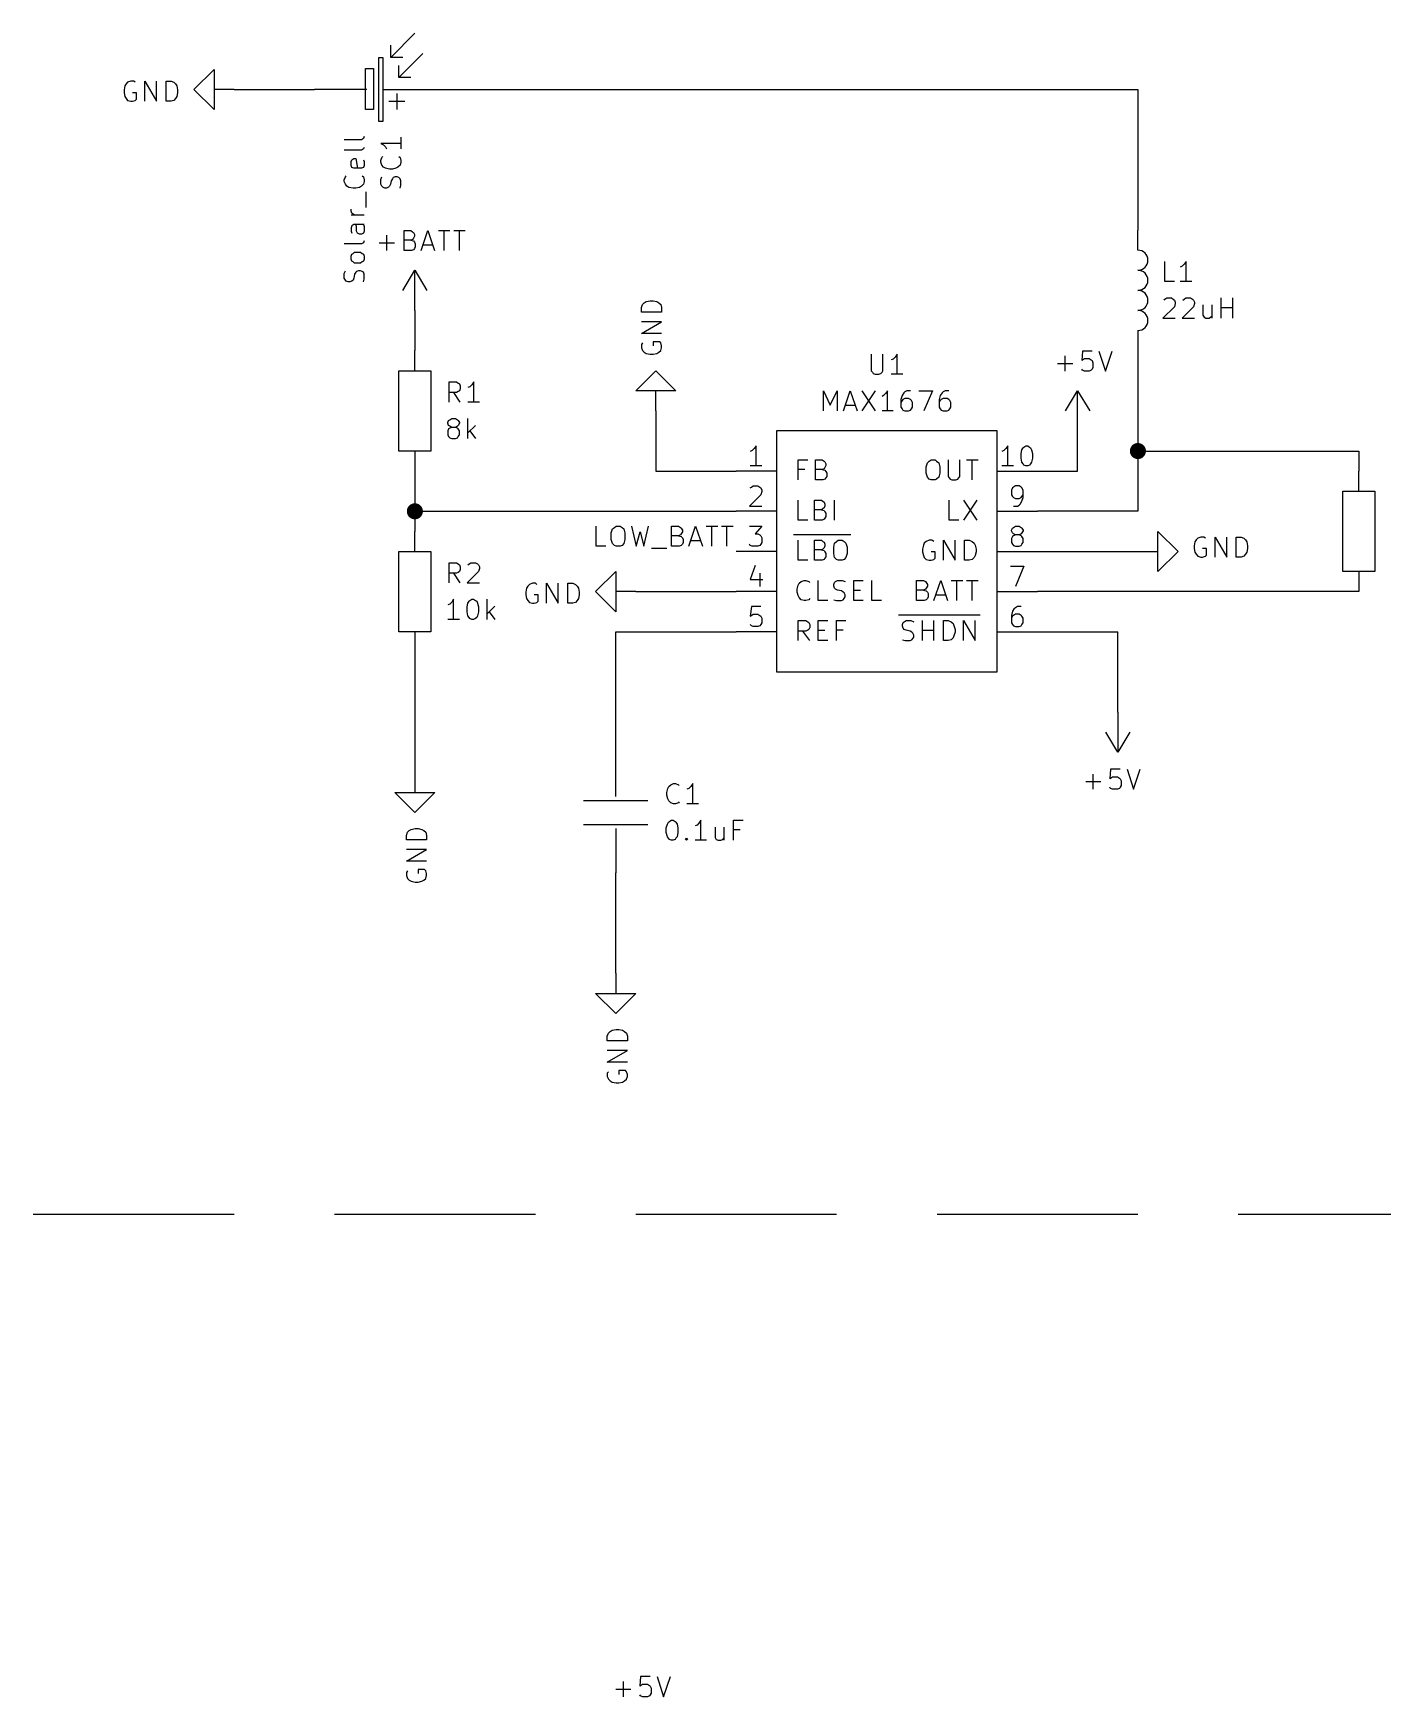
# Model space of a CAD drawing. Extents: x 0.5 to 16.1, y -11.2 to -0.6.
# Drawn here: x 0.5 to 3.859, y -4.851 to -0.71 of the extents above; entities that cross this region are included whole.
import ezdxf

# ---------------------------------------------------------------- set-up
doc = ezdxf.new("R2010")
doc.units = 0
doc.header["$MEASUREMENT"] = 0
doc.linetypes.add('DASHED', pattern=[0.75, 0.5, -0.25])
for name, color, linetype in [('BLACK', 7, 'CONTINUOUS'), ('BLUE3', 171, 'CONTINUOUS'), ('CYAN2', 4, 'CONTINUOUS'), ('GREEN2', 3, 'CONTINUOUS'), ('LYELLOW', 51, 'CONTINUOUS'), ('RED2', 1, 'CONTINUOUS')]:
    doc.layers.add(name, color=color, linetype=linetype)

msp = doc.modelspace()

# ---------------------------------------------------------------- linework, layer by layer
at = {"layer": 'BLACK', "linetype": 'CONTINUOUS'}
for p, q in [((1.901, -1.987), (1.901, -1.937)), ((1.939, -1.954), (1.942, -1.944)), ((1.942, -1.944), (1.947, -1.94)), ((1.947, -1.94), (1.951, -1.937)), ((1.951, -1.937), (1.961, -1.937)), ((1.961, -1.937), (1.966, -1.94)), ((1.966, -1.94), (1.97, -1.944)), ((1.97, -1.944), (1.973, -1.954)), ((1.989, -1.937), (2.001, -1.987)), ((2.02, -1.987), (2.032, -1.937)), ((2.089, -1.987), (2.089, -1.937)), ((2.089, -1.937), (2.106, -1.937)), ((2.106, -1.937), (2.111, -1.94)), ((2.111, -1.94), (2.113, -1.942)), ((2.113, -1.942), (2.116, -1.947)), ((2.132, -1.987), (2.149, -1.937)), ((2.149, -1.937), (2.166, -1.987)), ((2.175, -1.937), (2.204, -1.937)), ((2.189, -1.987), (2.189, -1.937)), ((2.213, -1.937), (2.242, -1.937)), ((2.227, -1.987), (2.227, -1.937)), ((1.925, -1.987), (1.901, -1.987)), ((1.939, -1.97), (1.939, -1.954)), ((1.942, -1.98), (1.939, -1.97)), ((1.947, -1.985), (1.942, -1.98)), ((1.951, -1.987), (1.947, -1.985)), ((1.961, -1.987), (1.951, -1.987)), ((1.966, -1.985), (1.961, -1.987)), ((1.97, -1.98), (1.966, -1.985)), ((1.973, -1.97), (1.97, -1.98)), ((1.973, -1.954), (1.973, -1.97)), ((2.001, -1.987), (2.011, -1.951)), ((2.011, -1.951), (2.02, -1.987)), ((2.106, -1.961), (2.089, -1.961)), ((2.108, -1.987), (2.089, -1.987)), ((2.111, -1.959), (2.106, -1.961)), ((2.106, -1.961), (2.113, -1.963)), ((2.113, -1.985), (2.108, -1.987)), ((2.113, -1.956), (2.111, -1.959)), ((2.116, -1.951), (2.113, -1.956)), ((2.113, -1.963), (2.116, -1.966)), ((2.116, -1.982), (2.113, -1.985)), ((2.116, -1.947), (2.116, -1.951)), ((2.116, -1.966), (2.118, -1.97)), ((2.118, -1.978), (2.116, -1.982)), ((2.118, -1.97), (2.118, -1.978)), ((2.137, -1.973), (2.161, -1.973)), ((2.039, -1.992), (2.077, -1.992))]:
    msp.add_line(p, q, dxfattribs=at)
at = {"layer": 'BLUE3', "linetype": 'DASHED'}
msp.add_line((0.5, -3.65), (5.35, -3.65), dxfattribs=at)
at = {"layer": 'CYAN2', "linetype": 'CONTINUOUS'}
for p, q in [((0.728, -0.841), (0.726, -0.851)), ((0.726, -0.851), (0.726, -0.858)), ((0.726, -0.858), (0.728, -0.867)), ((0.731, -0.836), (0.728, -0.841)), ((0.728, -0.867), (0.731, -0.872)), ((0.735, -0.832), (0.731, -0.836)), ((0.743, -0.829), (0.735, -0.832)), ((0.75, -0.829), (0.743, -0.829)), ((0.757, -0.858), (0.747, -0.858)), ((0.754, -0.832), (0.75, -0.829)), ((0.757, -0.874), (0.757, -0.858)), ((0.778, -0.879), (0.778, -0.829)), ((0.778, -0.829), (0.807, -0.879)), ((0.807, -0.879), (0.807, -0.829)), ((0.831, -0.879), (0.831, -0.829)), ((0.831, -0.829), (0.843, -0.829)), ((0.843, -0.829), (0.85, -0.832)), ((0.85, -0.832), (0.854, -0.836)), ((0.854, -0.836), (0.857, -0.841)), ((0.857, -0.867), (0.854, -0.872)), ((0.857, -0.841), (0.859, -0.851)), ((0.859, -0.858), (0.857, -0.867)), ((0.859, -0.851), (0.859, -0.858)), ((0.731, -0.872), (0.735, -0.877)), ((0.735, -0.877), (0.743, -0.879)), ((0.743, -0.879), (0.747, -0.879)), ((0.747, -0.879), (0.754, -0.877)), ((0.754, -0.877), (0.757, -0.874)), ((0.843, -0.879), (0.831, -0.879)), ((0.85, -0.877), (0.843, -0.879)), ((0.854, -0.872), (0.85, -0.877)), ((1.317, -0.975), (1.274, -0.975)), ((1.322, -0.972), (1.317, -0.975)), ((1.324, -0.967), (1.322, -0.972)), ((1.415, -0.984), (1.365, -0.984)), ((1.365, -0.984), (1.372, -0.988)), ((1.372, -0.988), (1.377, -0.993)), ((1.377, -0.993), (1.379, -0.998)), ((1.415, -0.969), (1.415, -0.998)), ((1.317, -1.001), (1.274, -1.001)), ((1.291, -1.029), (1.293, -1.025)), ((1.291, -1.039), (1.291, -1.029)), ((1.293, -1.025), (1.298, -1.022)), ((1.298, -1.022), (1.303, -1.022)), ((1.303, -1.022), (1.307, -1.046)), ((1.322, -0.998), (1.317, -1.001)), ((1.324, -0.994), (1.322, -0.998)), ((1.322, -1.025), (1.324, -1.029)), ((1.324, -1.029), (1.324, -1.039)), ((1.365, -1.027), (1.368, -1.019)), ((1.365, -1.031), (1.365, -1.027)), ((1.368, -1.038), (1.365, -1.031)), ((1.368, -1.019), (1.37, -1.017)), ((1.41, -1.017), (1.413, -1.019)), ((1.413, -1.019), (1.415, -1.027)), ((1.415, -1.031), (1.413, -1.038)), ((1.415, -1.027), (1.415, -1.031)), ((1.274, -1.075), (1.277, -1.067)), ((1.274, -1.079), (1.274, -1.075)), ((1.277, -1.067), (1.279, -1.065)), ((1.293, -1.044), (1.291, -1.039)), ((1.298, -1.046), (1.293, -1.044)), ((1.317, -1.046), (1.298, -1.046)), ((1.322, -1.044), (1.317, -1.046)), ((1.319, -1.065), (1.322, -1.067)), ((1.324, -1.039), (1.322, -1.044)), ((1.322, -1.067), (1.324, -1.075)), ((1.324, -1.075), (1.324, -1.079)), ((1.365, -1.074), (1.368, -1.067)), ((1.365, -1.086), (1.365, -1.074)), ((1.372, -1.043), (1.368, -1.038)), ((1.377, -1.046), (1.372, -1.043)), ((1.387, -1.048), (1.377, -1.046)), ((1.394, -1.048), (1.387, -1.048)), ((1.394, -1.072), (1.391, -1.077)), ((1.403, -1.046), (1.394, -1.048)), ((1.396, -1.069), (1.394, -1.072)), ((1.401, -1.067), (1.396, -1.069)), ((1.406, -1.067), (1.401, -1.067)), ((1.408, -1.043), (1.403, -1.046)), ((1.41, -1.069), (1.406, -1.067)), ((1.413, -1.038), (1.408, -1.043)), ((1.413, -1.072), (1.41, -1.069)), ((1.415, -1.077), (1.413, -1.072)), ((1.277, -1.086), (1.274, -1.079)), ((1.281, -1.091), (1.277, -1.086)), ((1.286, -1.094), (1.281, -1.091)), ((1.296, -1.096), (1.286, -1.094)), ((1.303, -1.096), (1.296, -1.096)), ((1.312, -1.094), (1.303, -1.096)), ((1.317, -1.091), (1.312, -1.094)), ((1.322, -1.086), (1.317, -1.091)), ((1.324, -1.079), (1.322, -1.086)), ((1.329, -1.144), (1.329, -1.105)), ((1.368, -1.091), (1.365, -1.086)), ((1.37, -1.093), (1.368, -1.091)), ((1.375, -1.096), (1.37, -1.093)), ((1.379, -1.096), (1.375, -1.096)), ((1.384, -1.093), (1.379, -1.096)), ((1.387, -1.091), (1.384, -1.093)), ((1.389, -1.086), (1.387, -1.091)), ((1.391, -1.077), (1.389, -1.086)), ((1.413, -1.096), (1.415, -1.088)), ((1.415, -1.088), (1.415, -1.077)), ((1.291, -1.153), (1.291, -1.148)), ((1.293, -1.158), (1.291, -1.153)), ((1.296, -1.16), (1.293, -1.158)), ((1.324, -1.163), (1.291, -1.163)), ((1.293, -1.189), (1.291, -1.194)), ((1.291, -1.194), (1.291, -1.203)), ((1.298, -1.186), (1.293, -1.189)), ((1.3, -1.163), (1.296, -1.16)), ((1.324, -1.186), (1.298, -1.186)), ((1.305, -1.191), (1.303, -1.186)), ((1.305, -1.203), (1.305, -1.191)), ((1.322, -1.186), (1.324, -1.191)), ((1.324, -1.191), (1.324, -1.203)), ((1.317, -1.234), (1.274, -1.234)), ((1.291, -1.203), (1.293, -1.208)), ((1.307, -1.208), (1.305, -1.203)), ((1.312, -1.21), (1.307, -1.208)), ((1.317, -1.21), (1.312, -1.21)), ((1.322, -1.208), (1.317, -1.21)), ((1.322, -1.232), (1.317, -1.234)), ((1.324, -1.203), (1.322, -1.208)), ((1.324, -1.227), (1.322, -1.232)), ((1.361, -1.232), (1.399, -1.232)), ((1.38, -1.251), (1.38, -1.213)), ((1.423, -1.251), (1.423, -1.201)), ((1.423, -1.201), (1.44, -1.201)), ((1.44, -1.225), (1.423, -1.225)), ((1.44, -1.201), (1.444, -1.204)), ((1.444, -1.223), (1.44, -1.225)), ((1.44, -1.225), (1.447, -1.227)), ((1.444, -1.204), (1.447, -1.206)), ((1.447, -1.22), (1.444, -1.223)), ((1.447, -1.206), (1.449, -1.211)), ((1.449, -1.215), (1.447, -1.22)), ((1.447, -1.227), (1.449, -1.23)), ((1.449, -1.211), (1.449, -1.215)), ((1.449, -1.23), (1.451, -1.234)), ((1.451, -1.242), (1.449, -1.246)), ((1.451, -1.234), (1.451, -1.242)), ((1.466, -1.251), (1.482, -1.201)), ((1.47, -1.237), (1.494, -1.237)), ((1.482, -1.201), (1.499, -1.251)), ((1.509, -1.201), (1.537, -1.201)), ((1.523, -1.251), (1.523, -1.201)), ((1.547, -1.201), (1.575, -1.201)), ((1.561, -1.251), (1.561, -1.201)), ((1.291, -1.265), (1.293, -1.26)), ((1.291, -1.272), (1.291, -1.265)), ((1.293, -1.277), (1.291, -1.272)), ((1.293, -1.26), (1.296, -1.258)), ((1.296, -1.279), (1.293, -1.277)), ((1.296, -1.258), (1.3, -1.255)), ((1.3, -1.282), (1.296, -1.279)), ((1.3, -1.255), (1.315, -1.255)), ((1.315, -1.282), (1.3, -1.282)), ((1.315, -1.255), (1.319, -1.258)), ((1.319, -1.279), (1.315, -1.282)), ((1.319, -1.258), (1.322, -1.26)), ((1.322, -1.277), (1.319, -1.279)), ((1.322, -1.26), (1.324, -1.265)), ((1.324, -1.272), (1.322, -1.277)), ((1.324, -1.265), (1.324, -1.272)), ((1.442, -1.251), (1.423, -1.251)), ((1.447, -1.249), (1.442, -1.251)), ((1.449, -1.246), (1.447, -1.249)), ((3.317, -1.328), (3.317, -1.278)), ((3.37, -1.278), (3.365, -1.285)), ((3.37, -1.328), (3.37, -1.278)), ((1.274, -1.308), (1.277, -1.301)), ((1.274, -1.32), (1.274, -1.308)), ((1.277, -1.325), (1.274, -1.32)), ((1.279, -1.327), (1.277, -1.325)), ((1.296, -1.325), (1.293, -1.327)), ((1.298, -1.32), (1.296, -1.325)), ((1.3, -1.31), (1.298, -1.32)), ((1.303, -1.305), (1.3, -1.31)), ((1.305, -1.303), (1.303, -1.305)), ((1.31, -1.301), (1.305, -1.303)), ((1.315, -1.301), (1.31, -1.301)), ((1.319, -1.303), (1.315, -1.301)), ((1.322, -1.305), (1.319, -1.303)), ((1.324, -1.31), (1.322, -1.305)), ((1.322, -1.329), (1.324, -1.322)), ((1.324, -1.322), (1.324, -1.31)), ((3.36, -1.29), (3.355, -1.292)), ((3.365, -1.285), (3.36, -1.29)), ((1.284, -1.329), (1.279, -1.327)), ((1.288, -1.329), (1.284, -1.329)), ((1.293, -1.327), (1.288, -1.329)), ((3.341, -1.328), (3.317, -1.328)), ((3.384, -1.328), (3.355, -1.328)), ((2.014, -1.393), (2.017, -1.385)), ((2.014, -1.404), (2.014, -1.393)), ((2.064, -1.404), (2.014, -1.404)), ((2.017, -1.385), (2.021, -1.381)), ((2.021, -1.381), (2.026, -1.378)), ((2.026, -1.378), (2.036, -1.376)), ((2.036, -1.376), (2.043, -1.376)), ((2.043, -1.376), (2.052, -1.378)), ((2.052, -1.378), (2.057, -1.381)), ((2.057, -1.381), (2.062, -1.385)), ((2.062, -1.385), (2.064, -1.393)), ((2.064, -1.393), (2.064, -1.404)), ((3.341, -1.391), (3.312, -1.419)), ((3.315, -1.374), (3.317, -1.372)), ((3.317, -1.372), (3.322, -1.369)), ((3.322, -1.369), (3.334, -1.369)), ((3.334, -1.369), (3.338, -1.372)), ((3.338, -1.372), (3.341, -1.374)), ((3.341, -1.374), (3.343, -1.379)), ((3.343, -1.383), (3.341, -1.391)), ((3.343, -1.379), (3.343, -1.383)), ((3.388, -1.391), (3.36, -1.419)), ((3.362, -1.374), (3.365, -1.372)), ((3.365, -1.372), (3.369, -1.369)), ((3.369, -1.369), (3.381, -1.369)), ((3.381, -1.369), (3.386, -1.372)), ((3.386, -1.372), (3.388, -1.374)), ((3.388, -1.374), (3.391, -1.379)), ((3.391, -1.383), (3.388, -1.391)), ((3.391, -1.379), (3.391, -1.383)), ((3.412, -1.386), (3.412, -1.412)), ((3.434, -1.386), (3.434, -1.419)), ((3.457, -1.419), (3.457, -1.369)), ((3.457, -1.393), (3.486, -1.393)), ((3.486, -1.419), (3.486, -1.369)), ((2.014, -1.457), (2.064, -1.428)), ((2.064, -1.428), (2.014, -1.428)), ((3.312, -1.419), (3.343, -1.419)), ((3.36, -1.419), (3.391, -1.419)), ((3.412, -1.412), (3.415, -1.417)), ((3.415, -1.417), (3.419, -1.419)), ((3.419, -1.419), (3.427, -1.419)), ((3.427, -1.419), (3.431, -1.417)), ((3.431, -1.417), (3.434, -1.414)), ((2.064, -1.457), (2.014, -1.457)), ((2.017, -1.481), (2.014, -1.485)), ((2.014, -1.485), (2.014, -1.493)), ((2.059, -1.478), (2.043, -1.478)), ((2.043, -1.478), (2.043, -1.488)), ((2.062, -1.481), (2.059, -1.478)), ((2.064, -1.488), (2.062, -1.481)), ((2.064, -1.493), (2.064, -1.488)), ((2.014, -1.493), (2.017, -1.5)), ((2.017, -1.5), (2.021, -1.504)), ((2.021, -1.504), (2.026, -1.507)), ((2.026, -1.507), (2.036, -1.509)), ((2.036, -1.509), (2.043, -1.509)), ((2.043, -1.509), (2.052, -1.507)), ((2.052, -1.507), (2.057, -1.504)), ((2.057, -1.504), (2.062, -1.5)), ((2.062, -1.5), (2.064, -1.493)), ((2.586, -1.509), (2.586, -1.55)), ((2.615, -1.55), (2.615, -1.509)), ((2.641, -1.521), (2.636, -1.523)), ((2.646, -1.516), (2.641, -1.521)), ((2.651, -1.509), (2.646, -1.516)), ((2.651, -1.559), (2.651, -1.509)), ((3.05, -1.532), (3.088, -1.532)), ((3.069, -1.551), (3.069, -1.513)), ((3.112, -1.501), (3.11, -1.525)), ((3.11, -1.525), (3.112, -1.523)), ((3.136, -1.501), (3.112, -1.501)), ((3.112, -1.523), (3.117, -1.52)), ((3.117, -1.52), (3.129, -1.52)), ((3.129, -1.52), (3.134, -1.523)), ((3.134, -1.523), (3.136, -1.525)), ((3.136, -1.525), (3.138, -1.53)), ((3.138, -1.53), (3.138, -1.542)), ((3.153, -1.501), (3.169, -1.551)), ((3.169, -1.551), (3.186, -1.501)), ((2.586, -1.55), (2.589, -1.554)), ((2.589, -1.554), (2.591, -1.557)), ((2.591, -1.557), (2.596, -1.559)), ((2.596, -1.559), (2.605, -1.559)), ((2.605, -1.559), (2.61, -1.557)), ((2.61, -1.557), (2.613, -1.554)), ((2.613, -1.554), (2.615, -1.55)), ((2.665, -1.559), (2.636, -1.559)), ((3.112, -1.549), (3.11, -1.546)), ((3.117, -1.551), (3.112, -1.549)), ((3.129, -1.551), (3.117, -1.551)), ((3.134, -1.549), (3.129, -1.551)), ((3.136, -1.546), (3.134, -1.549)), ((3.138, -1.542), (3.136, -1.546)), ((1.535, -1.628), (1.535, -1.578)), ((1.535, -1.578), (1.554, -1.578)), ((1.554, -1.604), (1.535, -1.604)), ((1.563, -1.628), (1.547, -1.604)), ((1.554, -1.578), (1.558, -1.581)), ((1.558, -1.602), (1.554, -1.604)), ((1.558, -1.581), (1.561, -1.583)), ((1.561, -1.6), (1.558, -1.602)), ((1.561, -1.583), (1.563, -1.588)), ((1.563, -1.595), (1.561, -1.6)), ((1.563, -1.588), (1.563, -1.595)), ((1.587, -1.59), (1.582, -1.592)), ((1.592, -1.585), (1.587, -1.59)), ((1.597, -1.578), (1.592, -1.585)), ((1.597, -1.628), (1.597, -1.578)), ((2.467, -1.65), (2.467, -1.6)), ((2.467, -1.6), (2.484, -1.636)), ((2.484, -1.636), (2.501, -1.6)), ((2.501, -1.6), (2.501, -1.65)), ((2.517, -1.65), (2.534, -1.6)), ((2.534, -1.6), (2.551, -1.65)), ((2.563, -1.6), (2.596, -1.65)), ((2.596, -1.6), (2.563, -1.65)), ((2.617, -1.612), (2.613, -1.614)), ((2.622, -1.607), (2.617, -1.612)), ((2.627, -1.6), (2.622, -1.607)), ((2.627, -1.65), (2.627, -1.6)), ((2.663, -1.612), (2.66, -1.622)), ((2.667, -1.605), (2.663, -1.612)), ((2.67, -1.603), (2.667, -1.605)), ((2.675, -1.6), (2.67, -1.603)), ((2.684, -1.6), (2.675, -1.6)), ((2.705, -1.6), (2.739, -1.6)), ((2.739, -1.6), (2.717, -1.65)), ((2.758, -1.612), (2.755, -1.622)), ((2.763, -1.605), (2.758, -1.612)), ((2.765, -1.603), (2.763, -1.605)), ((2.77, -1.6), (2.765, -1.603)), ((2.779, -1.6), (2.77, -1.6)), ((1.611, -1.628), (1.582, -1.628)), ((2.522, -1.636), (2.546, -1.636)), ((2.641, -1.65), (2.613, -1.65)), ((2.66, -1.622), (2.66, -1.641)), ((2.663, -1.624), (2.66, -1.629)), ((2.66, -1.641), (2.663, -1.645)), ((2.665, -1.622), (2.663, -1.624)), ((2.663, -1.645), (2.665, -1.648)), ((2.67, -1.619), (2.665, -1.622)), ((2.665, -1.648), (2.67, -1.65)), ((2.679, -1.619), (2.67, -1.619)), ((2.67, -1.65), (2.679, -1.65)), ((2.684, -1.622), (2.679, -1.619)), ((2.679, -1.65), (2.684, -1.648)), ((2.686, -1.624), (2.684, -1.622)), ((2.684, -1.648), (2.686, -1.645)), ((2.689, -1.629), (2.686, -1.624)), ((2.686, -1.645), (2.689, -1.641)), ((2.689, -1.641), (2.689, -1.629)), ((2.755, -1.622), (2.755, -1.641)), ((2.758, -1.624), (2.755, -1.629)), ((2.755, -1.641), (2.758, -1.645)), ((2.76, -1.622), (2.758, -1.624)), ((2.758, -1.645), (2.76, -1.648)), ((2.765, -1.619), (2.76, -1.622)), ((2.76, -1.648), (2.765, -1.65)), ((2.775, -1.619), (2.765, -1.619)), ((2.765, -1.65), (2.775, -1.65)), ((2.779, -1.622), (2.775, -1.619)), ((2.775, -1.65), (2.779, -1.648)), ((2.782, -1.624), (2.779, -1.622)), ((2.779, -1.648), (2.782, -1.645)), ((2.784, -1.629), (2.782, -1.624)), ((2.782, -1.645), (2.784, -1.641)), ((2.784, -1.641), (2.784, -1.629)), ((1.532, -1.679), (1.534, -1.674)), ((1.532, -1.681), (1.532, -1.679)), ((1.534, -1.686), (1.532, -1.681)), ((1.534, -1.695), (1.532, -1.7)), ((1.534, -1.674), (1.537, -1.672)), ((1.537, -1.688), (1.534, -1.686)), ((1.537, -1.693), (1.534, -1.695)), ((1.537, -1.672), (1.542, -1.669)), ((1.542, -1.691), (1.537, -1.688)), ((1.542, -1.691), (1.537, -1.693)), ((1.542, -1.669), (1.551, -1.669)), ((1.551, -1.691), (1.542, -1.691)), ((1.551, -1.669), (1.556, -1.672)), ((1.556, -1.688), (1.551, -1.691)), ((1.556, -1.693), (1.551, -1.691)), ((1.556, -1.672), (1.558, -1.674)), ((1.558, -1.686), (1.556, -1.688)), ((1.558, -1.695), (1.556, -1.693)), ((1.558, -1.674), (1.561, -1.679)), ((1.561, -1.681), (1.558, -1.686)), ((1.561, -1.7), (1.558, -1.695)), ((1.561, -1.679), (1.561, -1.681)), ((1.582, -1.719), (1.582, -1.669)), ((1.601, -1.686), (1.582, -1.705)), ((1.532, -1.7), (1.532, -1.71)), ((1.532, -1.71), (1.534, -1.714)), ((1.534, -1.714), (1.537, -1.717)), ((1.537, -1.717), (1.542, -1.719)), ((1.542, -1.719), (1.551, -1.719)), ((1.551, -1.719), (1.556, -1.717)), ((1.556, -1.717), (1.558, -1.714)), ((1.558, -1.714), (1.561, -1.71)), ((1.561, -1.71), (1.561, -1.7)), ((1.587, -1.7), (1.601, -1.719)), ((2.404, -1.822), (2.404, -1.772)), ((2.404, -1.772), (2.428, -1.772)), ((2.447, -1.822), (2.447, -1.772)), ((2.447, -1.772), (2.464, -1.772)), ((2.464, -1.772), (2.469, -1.775)), ((2.469, -1.775), (2.471, -1.777)), ((2.471, -1.777), (2.473, -1.782)), ((2.723, -1.789), (2.726, -1.779)), ((2.726, -1.779), (2.73, -1.775)), ((2.73, -1.775), (2.735, -1.772)), ((2.735, -1.772), (2.745, -1.772)), ((2.745, -1.772), (2.749, -1.775)), ((2.749, -1.775), (2.754, -1.779)), ((2.754, -1.779), (2.757, -1.789)), ((2.778, -1.772), (2.778, -1.813)), ((2.807, -1.813), (2.807, -1.772)), ((2.823, -1.772), (2.852, -1.772)), ((2.837, -1.822), (2.837, -1.772)), ((2.421, -1.796), (2.404, -1.796)), ((2.464, -1.796), (2.447, -1.796)), ((2.466, -1.822), (2.447, -1.822)), ((2.469, -1.794), (2.464, -1.796)), ((2.464, -1.796), (2.471, -1.798)), ((2.471, -1.82), (2.466, -1.822)), ((2.471, -1.791), (2.469, -1.794)), ((2.473, -1.786), (2.471, -1.791)), ((2.471, -1.798), (2.473, -1.801)), ((2.473, -1.817), (2.471, -1.82)), ((2.473, -1.782), (2.473, -1.786)), ((2.473, -1.801), (2.476, -1.805)), ((2.476, -1.813), (2.473, -1.817)), ((2.476, -1.805), (2.476, -1.813)), ((2.723, -1.805), (2.723, -1.789)), ((2.726, -1.815), (2.723, -1.805)), ((2.73, -1.82), (2.726, -1.815)), ((2.735, -1.822), (2.73, -1.82)), ((2.745, -1.822), (2.735, -1.822)), ((2.749, -1.82), (2.745, -1.822)), ((2.754, -1.815), (2.749, -1.82)), ((2.757, -1.805), (2.754, -1.815)), ((2.757, -1.789), (2.757, -1.805)), ((2.778, -1.813), (2.78, -1.817)), ((2.78, -1.817), (2.783, -1.82)), ((2.783, -1.82), (2.787, -1.822)), ((2.787, -1.822), (2.797, -1.822)), ((2.797, -1.822), (2.802, -1.82)), ((2.802, -1.82), (2.804, -1.817)), ((2.804, -1.817), (2.807, -1.813)), ((2.404, -1.922), (2.404, -1.872)), ((2.445, -1.922), (2.445, -1.872)), ((2.445, -1.872), (2.462, -1.872)), ((2.462, -1.896), (2.445, -1.896)), ((2.462, -1.872), (2.466, -1.875)), ((2.466, -1.894), (2.462, -1.896)), ((2.462, -1.896), (2.469, -1.898)), ((2.466, -1.875), (2.469, -1.877)), ((2.469, -1.891), (2.466, -1.894)), ((2.469, -1.877), (2.471, -1.882)), ((2.471, -1.886), (2.469, -1.891)), ((2.469, -1.898), (2.471, -1.901)), ((2.471, -1.882), (2.471, -1.886)), ((2.471, -1.901), (2.473, -1.905)), ((2.495, -1.922), (2.495, -1.872)), ((2.78, -1.922), (2.78, -1.872)), ((2.816, -1.872), (2.849, -1.922)), ((2.849, -1.872), (2.816, -1.922)), ((2.428, -1.922), (2.404, -1.922)), ((2.464, -1.922), (2.445, -1.922)), ((2.469, -1.92), (2.464, -1.922)), ((2.471, -1.917), (2.469, -1.92)), ((2.473, -1.913), (2.471, -1.917)), ((2.473, -1.905), (2.473, -1.913)), ((2.804, -1.922), (2.78, -1.922)), ((2.393, -1.958), (2.433, -1.958)), ((2.404, -2.022), (2.404, -1.972)), ((2.433, -1.958), (2.483, -1.958)), ((2.445, -2.022), (2.445, -1.972)), ((2.445, -1.972), (2.462, -1.972)), ((2.462, -1.972), (2.466, -1.975)), ((2.466, -1.975), (2.469, -1.977)), ((2.469, -1.977), (2.471, -1.982)), ((2.471, -1.986), (2.469, -1.991)), ((2.471, -1.982), (2.471, -1.986)), ((2.483, -1.958), (2.535, -1.958)), ((2.493, -1.989), (2.495, -1.979)), ((2.495, -1.979), (2.5, -1.975)), ((2.5, -1.975), (2.504, -1.972)), ((2.504, -1.972), (2.514, -1.972)), ((2.514, -1.972), (2.519, -1.975)), ((2.519, -1.975), (2.523, -1.979)), ((2.523, -1.979), (2.526, -1.989)), ((2.716, -1.984), (2.714, -1.994)), ((2.718, -1.979), (2.716, -1.984)), ((2.723, -1.975), (2.718, -1.979)), ((2.73, -1.972), (2.723, -1.975)), ((2.737, -1.972), (2.73, -1.972)), ((2.742, -1.975), (2.737, -1.972)), ((2.766, -2.022), (2.766, -1.972)), ((2.766, -1.972), (2.795, -2.022)), ((2.795, -2.022), (2.795, -1.972)), ((2.818, -2.022), (2.818, -1.972)), ((2.818, -1.972), (2.83, -1.972)), ((2.83, -1.972), (2.837, -1.975)), ((2.837, -1.975), (2.842, -1.979)), ((2.842, -1.979), (2.845, -1.984)), ((2.845, -1.984), (2.847, -1.994)), ((3.392, -1.976), (3.39, -1.986)), ((3.39, -1.986), (3.39, -1.993)), ((3.395, -1.971), (3.392, -1.976)), ((3.399, -1.967), (3.395, -1.971)), ((3.407, -1.964), (3.399, -1.967)), ((3.414, -1.964), (3.407, -1.964)), ((3.418, -1.967), (3.414, -1.964)), ((3.442, -2.014), (3.442, -1.964)), ((3.442, -1.964), (3.471, -2.014)), ((3.471, -2.014), (3.471, -1.964)), ((3.495, -2.014), (3.495, -1.964)), ((3.495, -1.964), (3.507, -1.964)), ((3.507, -1.964), (3.514, -1.967)), ((3.514, -1.967), (3.518, -1.971)), ((3.518, -1.971), (3.521, -1.976)), ((3.521, -1.976), (3.523, -1.986)), ((3.523, -1.986), (3.523, -1.993)), ((1.535, -2.078), (1.535, -2.028)), ((1.535, -2.028), (1.554, -2.028)), ((1.554, -2.028), (1.558, -2.031)), ((1.585, -2.031), (1.589, -2.028)), ((1.589, -2.028), (1.601, -2.028)), ((1.601, -2.028), (1.606, -2.031)), ((2.428, -2.022), (2.404, -2.022)), ((2.462, -1.996), (2.445, -1.996)), ((2.464, -2.022), (2.445, -2.022)), ((2.466, -1.994), (2.462, -1.996)), ((2.462, -1.996), (2.469, -1.998)), ((2.469, -2.02), (2.464, -2.022)), ((2.469, -1.991), (2.466, -1.994)), ((2.469, -1.998), (2.471, -2.001)), ((2.471, -2.017), (2.469, -2.02)), ((2.471, -2.001), (2.473, -2.005)), ((2.473, -2.013), (2.471, -2.017)), ((2.473, -2.005), (2.473, -2.013)), ((2.493, -2.005), (2.493, -1.989)), ((2.495, -2.015), (2.493, -2.005)), ((2.5, -2.02), (2.495, -2.015)), ((2.504, -2.022), (2.5, -2.02)), ((2.514, -2.022), (2.504, -2.022)), ((2.519, -2.02), (2.514, -2.022)), ((2.523, -2.015), (2.519, -2.02)), ((2.526, -2.005), (2.523, -2.015)), ((2.526, -1.989), (2.526, -2.005)), ((2.714, -1.994), (2.714, -2.001)), ((2.714, -2.001), (2.716, -2.01)), ((2.716, -2.01), (2.718, -2.015)), ((2.718, -2.015), (2.723, -2.02)), ((2.723, -2.02), (2.73, -2.022)), ((2.73, -2.022), (2.735, -2.022)), ((2.745, -2.001), (2.735, -2.001)), ((2.735, -2.022), (2.742, -2.02)), ((2.742, -2.02), (2.745, -2.017)), ((2.745, -2.017), (2.745, -2.001)), ((2.83, -2.022), (2.818, -2.022)), ((2.837, -2.02), (2.83, -2.022)), ((2.842, -2.015), (2.837, -2.02)), ((2.845, -2.01), (2.842, -2.015)), ((2.847, -2.001), (2.845, -2.01)), ((2.847, -1.994), (2.847, -2.001)), ((3.39, -1.993), (3.392, -2.002)), ((3.392, -2.002), (3.395, -2.007)), ((3.395, -2.007), (3.399, -2.012)), ((3.399, -2.012), (3.407, -2.014)), ((3.407, -2.014), (3.411, -2.014)), ((3.421, -1.993), (3.411, -1.993)), ((3.411, -2.014), (3.418, -2.012)), ((3.418, -2.012), (3.421, -2.009)), ((3.421, -2.009), (3.421, -1.993)), ((3.507, -2.014), (3.495, -2.014)), ((3.514, -2.012), (3.507, -2.014)), ((3.518, -2.007), (3.514, -2.012)), ((3.521, -2.002), (3.518, -2.007)), ((3.523, -1.993), (3.521, -2.002)), ((1.554, -2.054), (1.535, -2.054)), ((1.563, -2.078), (1.547, -2.054)), ((1.558, -2.052), (1.554, -2.054)), ((1.558, -2.031), (1.561, -2.033)), ((1.561, -2.05), (1.558, -2.052)), ((1.561, -2.033), (1.563, -2.038)), ((1.563, -2.045), (1.561, -2.05)), ((1.563, -2.038), (1.563, -2.045)), ((1.608, -2.05), (1.58, -2.078)), ((1.582, -2.033), (1.585, -2.031)), ((1.606, -2.031), (1.608, -2.033)), ((1.608, -2.033), (1.611, -2.038)), ((1.611, -2.042), (1.608, -2.05)), ((1.611, -2.038), (1.611, -2.042)), ((1.58, -2.078), (1.611, -2.078)), ((1.728, -2.091), (1.726, -2.101)), ((1.726, -2.101), (1.726, -2.108)), ((1.726, -2.108), (1.728, -2.117)), ((1.731, -2.086), (1.728, -2.091)), ((1.735, -2.082), (1.731, -2.086)), ((1.743, -2.079), (1.735, -2.082)), ((1.75, -2.079), (1.743, -2.079)), ((1.757, -2.108), (1.747, -2.108)), ((1.754, -2.082), (1.75, -2.079)), ((1.757, -2.124), (1.757, -2.108)), ((1.778, -2.129), (1.778, -2.079)), ((1.778, -2.079), (1.807, -2.129)), ((1.807, -2.129), (1.807, -2.079)), ((1.831, -2.129), (1.831, -2.079)), ((1.831, -2.079), (1.843, -2.079)), ((1.843, -2.079), (1.85, -2.082)), ((1.85, -2.082), (1.854, -2.086)), ((1.854, -2.086), (1.857, -2.091)), ((1.857, -2.091), (1.859, -2.101)), ((1.859, -2.108), (1.857, -2.117)), ((1.859, -2.101), (1.859, -2.108)), ((2.402, -2.094), (2.404, -2.084)), ((2.402, -2.101), (2.402, -2.094)), ((2.404, -2.11), (2.402, -2.101)), ((2.404, -2.084), (2.407, -2.079)), ((2.407, -2.115), (2.404, -2.11)), ((2.407, -2.079), (2.412, -2.075)), ((2.412, -2.075), (2.419, -2.072)), ((2.419, -2.072), (2.423, -2.072)), ((2.423, -2.072), (2.431, -2.075)), ((2.431, -2.075), (2.433, -2.077)), ((2.454, -2.122), (2.454, -2.072)), ((2.493, -2.082), (2.495, -2.077)), ((2.493, -2.086), (2.493, -2.082)), ((2.495, -2.091), (2.493, -2.086)), ((2.495, -2.077), (2.497, -2.075)), ((2.497, -2.094), (2.495, -2.091)), ((2.497, -2.075), (2.502, -2.072)), ((2.502, -2.096), (2.497, -2.094)), ((2.502, -2.072), (2.514, -2.072)), ((2.512, -2.098), (2.502, -2.096)), ((2.516, -2.101), (2.512, -2.098)), ((2.514, -2.072), (2.521, -2.075)), ((2.519, -2.103), (2.516, -2.101)), ((2.521, -2.108), (2.519, -2.103)), ((2.521, -2.113), (2.521, -2.108)), ((2.543, -2.122), (2.543, -2.072)), ((2.543, -2.072), (2.566, -2.072)), ((2.543, -2.096), (2.559, -2.096)), ((2.588, -2.122), (2.588, -2.072)), ((2.699, -2.122), (2.699, -2.072)), ((2.699, -2.072), (2.716, -2.072)), ((2.716, -2.096), (2.699, -2.096)), ((2.716, -2.072), (2.721, -2.075)), ((2.721, -2.094), (2.716, -2.096)), ((2.716, -2.096), (2.723, -2.098)), ((2.721, -2.075), (2.723, -2.077)), ((2.723, -2.091), (2.721, -2.094)), ((2.723, -2.077), (2.726, -2.082)), ((2.726, -2.086), (2.723, -2.091)), ((2.723, -2.098), (2.726, -2.101)), ((2.726, -2.082), (2.726, -2.086)), ((2.726, -2.101), (2.728, -2.105)), ((2.728, -2.105), (2.728, -2.113)), ((2.742, -2.122), (2.759, -2.072)), ((2.747, -2.108), (2.771, -2.108)), ((2.759, -2.072), (2.776, -2.122)), ((2.785, -2.072), (2.814, -2.072)), ((2.799, -2.122), (2.799, -2.072)), ((2.823, -2.072), (2.852, -2.072)), ((2.837, -2.122), (2.837, -2.072)), ((1.537, -2.131), (1.532, -2.133)), ((1.542, -2.126), (1.537, -2.131)), ((1.546, -2.119), (1.542, -2.126)), ((1.546, -2.169), (1.546, -2.119)), ((1.58, -2.138), (1.582, -2.129)), ((1.58, -2.15), (1.58, -2.138)), ((1.582, -2.16), (1.58, -2.15)), ((1.582, -2.129), (1.585, -2.124)), ((1.585, -2.124), (1.587, -2.122)), ((1.587, -2.122), (1.592, -2.119)), ((1.592, -2.119), (1.596, -2.119)), ((1.596, -2.119), (1.601, -2.122)), ((1.601, -2.122), (1.604, -2.124)), ((1.604, -2.124), (1.606, -2.129)), ((1.606, -2.129), (1.608, -2.138)), ((1.608, -2.15), (1.606, -2.16)), ((1.608, -2.138), (1.608, -2.15)), ((1.63, -2.169), (1.63, -2.119)), ((1.649, -2.136), (1.63, -2.155)), ((1.635, -2.15), (1.649, -2.169)), ((1.728, -2.117), (1.731, -2.122)), ((1.731, -2.122), (1.735, -2.127)), ((1.735, -2.127), (1.743, -2.129)), ((1.743, -2.129), (1.747, -2.129)), ((1.747, -2.129), (1.754, -2.127)), ((1.754, -2.127), (1.757, -2.124)), ((1.843, -2.129), (1.831, -2.129)), ((1.85, -2.127), (1.843, -2.129)), ((1.854, -2.122), (1.85, -2.127)), ((1.857, -2.117), (1.854, -2.122)), ((2.412, -2.12), (2.407, -2.115)), ((2.419, -2.122), (2.412, -2.12)), ((2.423, -2.122), (2.419, -2.122)), ((2.431, -2.12), (2.423, -2.122)), ((2.433, -2.117), (2.431, -2.12)), ((2.478, -2.122), (2.454, -2.122)), ((2.493, -2.12), (2.5, -2.122)), ((2.5, -2.122), (2.512, -2.122)), ((2.512, -2.122), (2.516, -2.12)), ((2.516, -2.12), (2.519, -2.117)), ((2.519, -2.117), (2.521, -2.113)), ((2.566, -2.122), (2.543, -2.122)), ((2.612, -2.122), (2.588, -2.122)), ((2.718, -2.122), (2.699, -2.122)), ((2.723, -2.12), (2.718, -2.122)), ((2.726, -2.117), (2.723, -2.12)), ((2.728, -2.113), (2.726, -2.117)), ((1.561, -2.169), (1.532, -2.169)), ((1.585, -2.164), (1.582, -2.16)), ((1.587, -2.167), (1.585, -2.164)), ((1.592, -2.169), (1.587, -2.167)), ((1.596, -2.169), (1.592, -2.169)), ((1.601, -2.167), (1.596, -2.169)), ((1.604, -2.164), (1.601, -2.167)), ((1.606, -2.16), (1.604, -2.164)), ((2.404, -2.222), (2.404, -2.172)), ((2.404, -2.172), (2.423, -2.172)), ((2.423, -2.172), (2.428, -2.175)), ((2.428, -2.175), (2.431, -2.177)), ((2.431, -2.194), (2.428, -2.196)), ((2.431, -2.177), (2.433, -2.182)), ((2.433, -2.189), (2.431, -2.194)), ((2.433, -2.182), (2.433, -2.189)), ((2.454, -2.222), (2.454, -2.172)), ((2.454, -2.172), (2.478, -2.172)), ((2.5, -2.222), (2.5, -2.172)), ((2.5, -2.172), (2.523, -2.172)), ((2.654, -2.158), (2.702, -2.158)), ((2.664, -2.182), (2.666, -2.177)), ((2.664, -2.186), (2.664, -2.182)), ((2.666, -2.191), (2.664, -2.186)), ((2.666, -2.177), (2.668, -2.175)), ((2.668, -2.194), (2.666, -2.191)), ((2.668, -2.175), (2.673, -2.172)), ((2.673, -2.196), (2.668, -2.194)), ((2.673, -2.172), (2.685, -2.172)), ((2.685, -2.172), (2.692, -2.175)), ((2.702, -2.158), (2.754, -2.158)), ((2.714, -2.222), (2.714, -2.172)), ((2.742, -2.222), (2.742, -2.172)), ((2.754, -2.158), (2.804, -2.158)), ((2.766, -2.222), (2.766, -2.172)), ((2.766, -2.172), (2.778, -2.172)), ((2.778, -2.172), (2.785, -2.175)), ((2.785, -2.175), (2.79, -2.179)), ((2.79, -2.179), (2.792, -2.184)), ((2.792, -2.184), (2.795, -2.194)), ((2.795, -2.194), (2.795, -2.201)), ((2.804, -2.158), (2.857, -2.158)), ((2.816, -2.222), (2.816, -2.172)), ((2.816, -2.172), (2.845, -2.222)), ((2.845, -2.222), (2.845, -2.172)), ((2.423, -2.198), (2.404, -2.198)), ((2.433, -2.222), (2.416, -2.198)), ((2.428, -2.196), (2.423, -2.198)), ((2.454, -2.196), (2.471, -2.196)), ((2.478, -2.222), (2.454, -2.222)), ((2.516, -2.196), (2.5, -2.196)), ((2.664, -2.22), (2.671, -2.222)), ((2.671, -2.222), (2.683, -2.222)), ((2.683, -2.198), (2.673, -2.196)), ((2.687, -2.201), (2.683, -2.198)), ((2.683, -2.222), (2.687, -2.22)), ((2.69, -2.203), (2.687, -2.201)), ((2.687, -2.22), (2.69, -2.217)), ((2.692, -2.208), (2.69, -2.203)), ((2.69, -2.217), (2.692, -2.213)), ((2.692, -2.213), (2.692, -2.208)), ((2.714, -2.196), (2.742, -2.196)), ((2.778, -2.222), (2.766, -2.222)), ((2.785, -2.22), (2.778, -2.222)), ((2.79, -2.215), (2.785, -2.22)), ((2.792, -2.21), (2.79, -2.215)), ((2.795, -2.201), (2.792, -2.21)), ((3.139, -2.592), (3.139, -2.554)), ((3.182, -2.542), (3.18, -2.566)), ((3.18, -2.566), (3.182, -2.564)), ((3.206, -2.542), (3.182, -2.542)), ((3.182, -2.564), (3.187, -2.561)), ((3.187, -2.561), (3.199, -2.561)), ((3.199, -2.561), (3.204, -2.564)), ((3.204, -2.564), (3.206, -2.566)), ((3.206, -2.566), (3.208, -2.571)), ((3.223, -2.542), (3.239, -2.592)), ((3.239, -2.592), (3.256, -2.542)), ((2.077, -2.6), (2.08, -2.59)), ((2.077, -2.607), (2.077, -2.6)), ((2.08, -2.616), (2.077, -2.607)), ((2.08, -2.59), (2.082, -2.585)), ((2.082, -2.585), (2.087, -2.581)), ((2.087, -2.581), (2.094, -2.578)), ((2.094, -2.578), (2.099, -2.578)), ((2.099, -2.578), (2.106, -2.581)), ((2.106, -2.581), (2.108, -2.583)), ((2.132, -2.59), (2.127, -2.592)), ((2.137, -2.585), (2.132, -2.59)), ((2.142, -2.578), (2.137, -2.585)), ((2.142, -2.628), (2.142, -2.578)), ((3.12, -2.573), (3.158, -2.573)), ((3.182, -2.59), (3.18, -2.587)), ((3.187, -2.592), (3.182, -2.59)), ((3.199, -2.592), (3.187, -2.592)), ((3.204, -2.59), (3.199, -2.592)), ((3.206, -2.587), (3.204, -2.59)), ((3.208, -2.583), (3.206, -2.587)), ((3.208, -2.571), (3.208, -2.583)), ((2.082, -2.621), (2.08, -2.616)), ((2.087, -2.626), (2.082, -2.621)), ((2.094, -2.628), (2.087, -2.626)), ((2.099, -2.628), (2.094, -2.628)), ((2.106, -2.626), (2.099, -2.628)), ((2.108, -2.623), (2.106, -2.626)), ((2.156, -2.628), (2.127, -2.628)), ((1.441, -2.692), (1.451, -2.69)), ((1.451, -2.69), (1.458, -2.69)), ((1.458, -2.69), (1.467, -2.692)), ((2.076, -2.688), (2.079, -2.679)), ((2.076, -2.7), (2.076, -2.688)), ((2.079, -2.679), (2.081, -2.674)), ((2.081, -2.674), (2.084, -2.672)), ((2.084, -2.672), (2.088, -2.669)), ((2.088, -2.669), (2.093, -2.669)), ((2.093, -2.669), (2.098, -2.672)), ((2.098, -2.672), (2.1, -2.674)), ((2.1, -2.674), (2.103, -2.679)), ((2.103, -2.679), (2.105, -2.688)), ((2.105, -2.688), (2.105, -2.7)), ((2.153, -2.681), (2.148, -2.683)), ((2.157, -2.676), (2.153, -2.681)), ((2.162, -2.669), (2.157, -2.676)), ((2.162, -2.719), (2.162, -2.669)), ((2.198, -2.686), (2.198, -2.712)), ((2.219, -2.686), (2.219, -2.719)), ((2.243, -2.719), (2.243, -2.669)), ((2.243, -2.669), (2.267, -2.669)), ((1.429, -2.707), (1.432, -2.699)), ((1.429, -2.718), (1.429, -2.707)), ((1.479, -2.718), (1.429, -2.718)), ((1.432, -2.699), (1.436, -2.695)), ((1.436, -2.695), (1.441, -2.692)), ((1.467, -2.692), (1.472, -2.695)), ((1.472, -2.695), (1.477, -2.699)), ((1.477, -2.699), (1.479, -2.707)), ((1.479, -2.707), (1.479, -2.718)), ((2.079, -2.71), (2.076, -2.7)), ((2.081, -2.714), (2.079, -2.71)), ((2.084, -2.717), (2.081, -2.714)), ((2.088, -2.719), (2.084, -2.717)), ((2.093, -2.719), (2.088, -2.719)), ((2.098, -2.717), (2.093, -2.719)), ((2.1, -2.714), (2.098, -2.717)), ((2.103, -2.71), (2.1, -2.714)), ((2.105, -2.7), (2.103, -2.71)), ((2.124, -2.717), (2.126, -2.714)), ((2.126, -2.719), (2.124, -2.717)), ((2.126, -2.714), (2.129, -2.717)), ((2.126, -2.714), (2.126, -2.719)), ((2.129, -2.717), (2.126, -2.719)), ((2.176, -2.719), (2.148, -2.719)), ((2.198, -2.712), (2.2, -2.717)), ((2.2, -2.717), (2.205, -2.719)), ((2.205, -2.719), (2.212, -2.719)), ((2.212, -2.719), (2.217, -2.717)), ((2.217, -2.717), (2.219, -2.714)), ((2.26, -2.693), (2.243, -2.693)), ((1.429, -2.771), (1.479, -2.742)), ((1.479, -2.742), (1.429, -2.742)), ((1.479, -2.771), (1.429, -2.771)), ((1.432, -2.795), (1.429, -2.799)), ((1.429, -2.799), (1.429, -2.807)), ((1.429, -2.807), (1.432, -2.814)), ((1.432, -2.814), (1.436, -2.818)), ((1.474, -2.792), (1.458, -2.792)), ((1.458, -2.792), (1.458, -2.802)), ((1.472, -2.818), (1.477, -2.814)), ((1.477, -2.795), (1.474, -2.792)), ((1.479, -2.802), (1.477, -2.795)), ((1.477, -2.814), (1.479, -2.807)), ((1.479, -2.807), (1.479, -2.802)), ((1.436, -2.818), (1.441, -2.821)), ((1.441, -2.821), (1.451, -2.823)), ((1.451, -2.823), (1.458, -2.823)), ((1.458, -2.823), (1.467, -2.821)), ((1.467, -2.821), (1.472, -2.818)), ((1.929, -3.207), (1.932, -3.199)), ((1.929, -3.218), (1.929, -3.207)), ((1.979, -3.218), (1.929, -3.218)), ((1.932, -3.199), (1.936, -3.195)), ((1.936, -3.195), (1.941, -3.192)), ((1.941, -3.192), (1.951, -3.19)), ((1.951, -3.19), (1.958, -3.19)), ((1.958, -3.19), (1.967, -3.192)), ((1.967, -3.192), (1.972, -3.195)), ((1.972, -3.195), (1.977, -3.199)), ((1.977, -3.199), (1.979, -3.207)), ((1.979, -3.207), (1.979, -3.218)), ((1.929, -3.271), (1.979, -3.242)), ((1.979, -3.242), (1.929, -3.242)), ((1.979, -3.271), (1.929, -3.271)), ((1.932, -3.295), (1.929, -3.299)), ((1.929, -3.299), (1.929, -3.307)), ((1.929, -3.307), (1.932, -3.314)), ((1.974, -3.292), (1.958, -3.292)), ((1.958, -3.292), (1.958, -3.302)), ((1.977, -3.295), (1.974, -3.292)), ((1.979, -3.302), (1.977, -3.295)), ((1.977, -3.314), (1.979, -3.307)), ((1.979, -3.307), (1.979, -3.302)), ((1.932, -3.314), (1.936, -3.318)), ((1.936, -3.318), (1.941, -3.321)), ((1.941, -3.321), (1.951, -3.323)), ((1.951, -3.323), (1.958, -3.323)), ((1.958, -3.323), (1.967, -3.321)), ((1.967, -3.321), (1.972, -3.318)), ((1.972, -3.318), (1.977, -3.314)), ((2.012, -4.801), (2.01, -4.825)), ((2.036, -4.801), (2.012, -4.801)), ((2.053, -4.801), (2.069, -4.851)), ((2.069, -4.851), (2.086, -4.801)), ((1.95, -4.832), (1.988, -4.832)), ((1.969, -4.851), (1.969, -4.813)), ((2.01, -4.825), (2.012, -4.823)), ((2.012, -4.823), (2.017, -4.82)), ((2.017, -4.82), (2.029, -4.82)), ((2.029, -4.82), (2.034, -4.823)), ((2.034, -4.823), (2.036, -4.825)), ((2.036, -4.825), (2.038, -4.83)), ((2.038, -4.842), (2.036, -4.846)), ((2.038, -4.83), (2.038, -4.842)), ((2.012, -4.849), (2.01, -4.846)), ((2.017, -4.851), (2.012, -4.849)), ((2.029, -4.851), (2.017, -4.851)), ((2.034, -4.849), (2.029, -4.851)), ((2.036, -4.846), (2.034, -4.849))]:
    msp.add_line(p, q, dxfattribs=at)
at = {"layer": 'GREEN2', "linetype": 'CONTINUOUS'}
for p, q in [((1, -0.85), (1.2, -0.85)), ((1.5, -0.85), (3.25, -0.85)), ((3.25, -0.85), (3.25, -1.2)), ((1.45, -1.4), (1.45, -1.5)), ((3.25, -1.5), (3.25, -1.75)), ((2.05, -1.65), (2.05, -1.8)), ((3.1, -1.8), (3.1, -1.7)), ((3.25, -1.75), (3.8, -1.75)), ((3.25, -1.75), (3.25, -1.9)), ((3.8, -1.75), (3.8, -1.8)), ((1.45, -1.8), (1.45, -1.9)), ((2.05, -1.8), (2.25, -1.8)), ((3, -1.8), (3.1, -1.8)), ((1.45, -1.9), (2.25, -1.9)), ((1.45, -1.9), (1.45, -1.95)), ((3.25, -1.9), (3, -1.9)), ((3, -2), (3.25, -2)), ((2, -2.1), (2.25, -2.1)), ((3.8, -2.1), (3, -2.1)), ((1.95, -2.2), (2.25, -2.2)), ((1.95, -2.5), (1.95, -2.2)), ((3, -2.2), (3.2, -2.2)), ((3.2, -2.4), (3.2, -2.2)), ((1.45, -2.25), (1.45, -2.55)), ((1.95, -3.05), (1.95, -2.8))]:
    msp.add_line(p, q, dxfattribs=at)
at = {"layer": 'GREEN2', "const_width": 0.02}
for points in [[(3.24, -1.75, 1), (3.26, -1.75, 1)], [(1.44, -1.9, 1), (1.46, -1.9, 1)]]:
    msp.add_lwpolyline(points, format="xyb", close=True, dxfattribs=at)
at = {"layer": 'LYELLOW', "linetype": 'CONTINUOUS'}
for p, q in [((2.35, -1.7), (2.35, -2.3)), ((2.9, -1.7), (2.35, -1.7)), ((2.9, -2.3), (2.9, -1.7)), ((2.35, -2.3), (2.9, -2.3))]:
    msp.add_line(p, q, dxfattribs=at)
at = {"layer": 'RED2', "linetype": 'CONTINUOUS'}
for p, q in [((1.39, -0.77), (1.45, -0.71)), ((1.39, -0.77), (1.39, -0.74)), ((1.36, -0.93), (1.36, -0.77)), ((1.36, -0.77), (1.37, -0.77)), ((1.37, -0.77), (1.37, -0.93)), ((1.42, -0.77), (1.39, -0.77)), ((1.41, -0.82), (1.47, -0.76)), ((0.9, -0.85), (0.95, -0.8)), ((0.95, -0.8), (0.95, -0.85)), ((1.327, -0.9), (1.327, -0.798)), ((1.327, -0.798), (1.347, -0.798)), ((1.347, -0.798), (1.347, -0.9)), ((1.41, -0.82), (1.41, -0.79)), ((1.44, -0.82), (1.41, -0.82)), ((0.95, -0.9), (0.9, -0.85)), ((1, -0.85), (0.95, -0.85)), ((0.95, -0.85), (0.95, -0.9)), ((1.3, -0.85), (1.2, -0.85)), ((1.33, -0.85), (1.3, -0.85)), ((1.37, -0.85), (1.4, -0.85)), ((1.4, -0.85), (1.5, -0.85)), ((1.405, -0.86), (1.405, -0.9)), ((1.347, -0.9), (1.327, -0.9)), ((1.425, -0.88), (1.385, -0.88)), ((1.37, -0.93), (1.36, -0.93)), ((3.25, -1.25), (3.25, -1.2)), ((1.42, -1.35), (1.45, -1.3)), ((1.45, -1.4), (1.45, -1.3)), ((1.45, -1.3), (1.48, -1.35)), ((3.25, -1.45), (3.25, -1.5)), ((1.45, -1.55), (1.45, -1.5)), ((1.41, -1.75), (1.41, -1.55)), ((1.41, -1.55), (1.49, -1.55)), ((1.49, -1.55), (1.49, -1.75)), ((2, -1.6), (2.05, -1.55)), ((2.05, -1.55), (2.1, -1.6)), ((2.05, -1.6), (2, -1.6)), ((2.05, -1.65), (2.05, -1.6)), ((2.1, -1.6), (2.05, -1.6)), ((3.07, -1.65), (3.1, -1.6)), ((3.1, -1.7), (3.1, -1.6)), ((3.1, -1.6), (3.13, -1.65)), ((2.3, -1.737), (2.295, -1.744)), ((2.3, -1.787), (2.3, -1.737)), ((2.35, -1.7), (2.35, -2.3)), ((2.9, -1.7), (2.35, -1.7)), ((2.35, -1.7), (2.35, -2.3)), ((2.9, -1.7), (2.35, -1.7)), ((2.9, -2.3), (2.9, -1.7)), ((2.9, -2.3), (2.9, -1.7)), ((2.926, -1.737), (2.921, -1.744)), ((2.926, -1.787), (2.926, -1.737)), ((2.966, -1.74), (2.971, -1.737)), ((2.971, -1.737), (2.976, -1.737)), ((2.976, -1.737), (2.98, -1.74)), ((1.49, -1.75), (1.41, -1.75)), ((1.45, -1.75), (1.45, -1.8)), ((2.29, -1.749), (2.285, -1.751)), ((2.295, -1.744), (2.29, -1.749)), ((2.916, -1.749), (2.911, -1.751)), ((2.921, -1.744), (2.916, -1.749)), ((2.959, -1.756), (2.961, -1.747)), ((2.959, -1.768), (2.959, -1.756)), ((2.961, -1.778), (2.959, -1.768)), ((2.961, -1.747), (2.964, -1.742)), ((2.964, -1.782), (2.961, -1.778)), ((2.964, -1.742), (2.966, -1.74)), ((2.98, -1.74), (2.983, -1.742)), ((2.983, -1.742), (2.985, -1.747)), ((2.985, -1.778), (2.983, -1.782)), ((2.985, -1.747), (2.988, -1.756)), ((2.988, -1.768), (2.985, -1.778)), ((2.988, -1.756), (2.988, -1.768)), ((2.35, -1.8), (2.25, -1.8)), ((2.314, -1.787), (2.285, -1.787)), ((2.9, -1.8), (3, -1.8)), ((2.94, -1.787), (2.911, -1.787)), ((2.966, -1.785), (2.964, -1.782)), ((2.971, -1.787), (2.966, -1.785)), ((2.976, -1.787), (2.971, -1.787)), ((2.98, -1.785), (2.976, -1.787)), ((2.983, -1.782), (2.98, -1.785)), ((3.8, -1.85), (3.8, -1.8)), ((2.311, -1.859), (2.283, -1.887)), ((2.285, -1.842), (2.288, -1.84)), ((2.288, -1.84), (2.292, -1.837)), ((2.292, -1.837), (2.304, -1.837)), ((2.304, -1.837), (2.309, -1.84)), ((2.309, -1.84), (2.311, -1.842)), ((2.311, -1.842), (2.314, -1.847)), ((2.314, -1.851), (2.311, -1.859)), ((2.314, -1.847), (2.314, -1.851)), ((2.938, -1.842), (2.935, -1.847)), ((2.935, -1.847), (2.935, -1.859)), ((2.935, -1.859), (2.938, -1.863)), ((2.94, -1.84), (2.938, -1.842)), ((2.938, -1.863), (2.94, -1.866)), ((2.945, -1.837), (2.94, -1.84)), ((2.954, -1.837), (2.945, -1.837)), ((2.959, -1.84), (2.954, -1.837)), ((2.961, -1.842), (2.959, -1.84)), ((2.959, -1.866), (2.961, -1.863)), ((2.964, -1.847), (2.961, -1.842)), ((2.961, -1.863), (2.964, -1.859)), ((2.964, -1.866), (2.964, -1.847)), ((3.76, -2.05), (3.76, -1.85)), ((3.76, -1.85), (3.84, -1.85)), ((3.84, -1.85), (3.84, -2.05)), ((2.35, -1.9), (2.25, -1.9)), ((2.283, -1.887), (2.314, -1.887)), ((2.9, -1.9), (3, -1.9)), ((2.94, -1.866), (2.945, -1.868)), ((2.94, -1.887), (2.95, -1.887)), ((2.945, -1.868), (2.954, -1.868)), ((2.95, -1.887), (2.954, -1.885)), ((2.954, -1.868), (2.959, -1.866)), ((2.954, -1.885), (2.957, -1.882)), ((2.957, -1.882), (2.961, -1.875)), ((2.961, -1.875), (2.964, -1.866)), ((2.283, -1.937), (2.314, -1.937)), ((2.314, -1.937), (2.297, -1.956)), ((2.935, -1.947), (2.938, -1.942)), ((2.938, -1.942), (2.94, -1.94)), ((2.94, -1.94), (2.945, -1.937)), ((2.945, -1.937), (2.954, -1.937)), ((2.954, -1.937), (2.959, -1.94)), ((2.959, -1.94), (2.961, -1.942)), ((2.961, -1.942), (2.964, -1.947)), ((1.45, -2), (1.45, -1.95)), ((2.285, -1.985), (2.283, -1.982)), ((2.29, -1.987), (2.285, -1.985)), ((2.304, -1.987), (2.29, -1.987)), ((2.297, -1.956), (2.304, -1.956)), ((2.304, -1.956), (2.309, -1.959)), ((2.309, -1.985), (2.304, -1.987)), ((2.309, -1.959), (2.311, -1.961)), ((2.311, -1.982), (2.309, -1.985)), ((2.311, -1.961), (2.314, -1.966)), ((2.314, -1.978), (2.311, -1.982)), ((2.314, -1.966), (2.314, -1.978)), ((2.935, -1.949), (2.935, -1.947)), ((2.938, -1.954), (2.935, -1.949)), ((2.938, -1.963), (2.935, -1.968)), ((2.935, -1.968), (2.935, -1.978)), ((2.935, -1.978), (2.938, -1.982)), ((2.94, -1.956), (2.938, -1.954)), ((2.94, -1.961), (2.938, -1.963)), ((2.938, -1.982), (2.94, -1.985)), ((2.945, -1.959), (2.94, -1.956)), ((2.945, -1.959), (2.94, -1.961)), ((2.94, -1.985), (2.945, -1.987)), ((2.954, -1.959), (2.945, -1.959)), ((2.945, -1.987), (2.954, -1.987)), ((2.959, -1.956), (2.954, -1.959)), ((2.959, -1.961), (2.954, -1.959)), ((2.954, -1.987), (2.959, -1.985)), ((2.961, -1.954), (2.959, -1.956)), ((2.961, -1.963), (2.959, -1.961)), ((2.959, -1.985), (2.961, -1.982)), ((2.964, -1.949), (2.961, -1.954)), ((2.964, -1.968), (2.961, -1.963)), ((2.961, -1.982), (2.964, -1.978)), ((2.964, -1.947), (2.964, -1.949)), ((2.964, -1.978), (2.964, -1.968)), ((3.3, -2), (3.3, -1.95)), ((3.3, -1.95), (3.35, -2)), ((1.41, -2.2), (1.41, -2)), ((1.41, -2), (1.49, -2)), ((1.49, -2), (1.49, -2.2)), ((2.35, -2), (2.25, -2)), ((2.9, -2), (3, -2)), ((3.25, -2), (3.3, -2)), ((3.35, -2), (3.3, -2.05)), ((3.3, -2.05), (3.3, -2)), ((1.9, -2.1), (1.95, -2.05)), ((1.95, -2.05), (1.95, -2.1)), ((2.297, -2.035), (2.285, -2.07)), ((2.285, -2.07), (2.316, -2.07)), ((2.309, -2.054), (2.309, -2.087)), ((2.933, -2.037), (2.966, -2.037)), ((2.966, -2.037), (2.945, -2.087)), ((3.84, -2.05), (3.76, -2.05)), ((3.8, -2.05), (3.8, -2.1)), ((1.95, -2.15), (1.9, -2.1)), ((2, -2.1), (1.95, -2.1)), ((1.95, -2.1), (1.95, -2.15)), ((2.35, -2.1), (2.25, -2.1)), ((2.9, -2.1), (3, -2.1)), ((2.288, -2.137), (2.285, -2.161)), ((2.311, -2.137), (2.288, -2.137)), ((2.938, -2.149), (2.935, -2.159)), ((2.942, -2.142), (2.938, -2.149)), ((2.945, -2.14), (2.942, -2.142)), ((2.95, -2.137), (2.945, -2.14)), ((2.959, -2.137), (2.95, -2.137)), ((2.285, -2.161), (2.288, -2.159)), ((2.288, -2.185), (2.285, -2.182)), ((2.288, -2.159), (2.292, -2.156)), ((2.292, -2.187), (2.288, -2.185)), ((2.292, -2.156), (2.304, -2.156)), ((2.304, -2.187), (2.292, -2.187)), ((2.304, -2.156), (2.309, -2.159)), ((2.309, -2.185), (2.304, -2.187)), ((2.309, -2.159), (2.311, -2.161)), ((2.311, -2.182), (2.309, -2.185)), ((2.311, -2.161), (2.314, -2.166)), ((2.314, -2.178), (2.311, -2.182)), ((2.314, -2.166), (2.314, -2.178)), ((2.935, -2.159), (2.935, -2.178)), ((2.938, -2.161), (2.935, -2.166)), ((2.935, -2.178), (2.938, -2.182)), ((2.94, -2.159), (2.938, -2.161)), ((2.938, -2.182), (2.94, -2.185)), ((2.945, -2.156), (2.94, -2.159)), ((2.94, -2.185), (2.945, -2.187)), ((2.954, -2.156), (2.945, -2.156)), ((2.945, -2.187), (2.954, -2.187)), ((2.959, -2.159), (2.954, -2.156)), ((2.954, -2.187), (2.959, -2.185)), ((2.961, -2.161), (2.959, -2.159)), ((2.959, -2.185), (2.961, -2.182)), ((2.964, -2.166), (2.961, -2.161)), ((2.961, -2.182), (2.964, -2.178)), ((2.964, -2.178), (2.964, -2.166)), ((1.49, -2.2), (1.41, -2.2)), ((1.45, -2.2), (1.45, -2.25)), ((2.35, -2.2), (2.25, -2.2)), ((2.9, -2.2), (3, -2.2)), ((2.35, -2.3), (2.9, -2.3)), ((2.35, -2.3), (2.9, -2.3)), ((3.2, -2.4), (3.2, -2.5)), ((3.2, -2.5), (3.17, -2.45)), ((3.23, -2.45), (3.2, -2.5)), ((1.95, -2.61), (1.95, -2.5)), ((1.45, -2.55), (1.45, -2.6)), ((1.45, -2.65), (1.4, -2.6)), ((1.4, -2.6), (1.45, -2.6)), ((1.45, -2.6), (1.5, -2.6)), ((1.5, -2.6), (1.45, -2.65)), ((1.87, -2.62), (2.03, -2.62)), ((1.87, -2.68), (2.03, -2.68)), ((1.95, -2.69), (1.95, -2.8)), ((1.95, -3.05), (1.95, -3.1)), ((1.95, -3.15), (1.9, -3.1)), ((1.9, -3.1), (1.95, -3.1)), ((1.95, -3.1), (2, -3.1)), ((2, -3.1), (1.95, -3.15))]:
    msp.add_line(p, q, dxfattribs=at)
at = {"layer": 'RED2'}
for centre in [(3.25, -1.275), (3.25, -1.325), (3.25, -1.375), (3.25, -1.425)]:
    msp.add_arc(centre, 0.025, -449.9, -270.1, dxfattribs=at)

doc.saveas('drawing.dxf')
